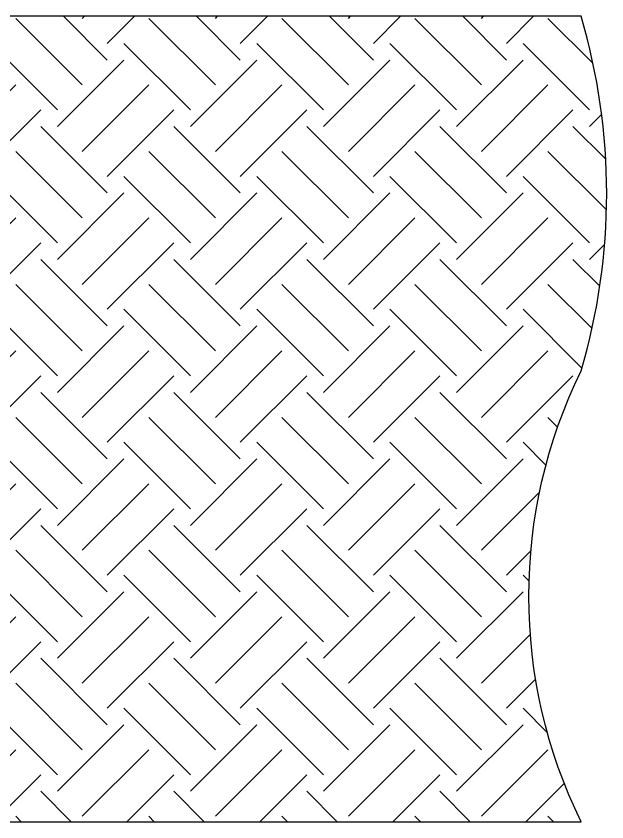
# Model space of a CAD drawing. Extents: x 833816 to 4746262, y -3629782 to -1973088.
# Drawn here: x 2453100 to 2453806, y -2643625 to -2642660 of the extents above; entities that cross this region are included whole.
import ezdxf

# ---------------------------------------------------------------- set-up
doc = ezdxf.new("R2010")
doc.units = 0
doc.header["$LTSCALE"] = 1000
doc.header["$MEASUREMENT"] = 0

msp = doc.modelspace()

# ---------------------------------------------------------------- hatches: boundary and pattern name
h = msp.add_hatch()
h.set_pattern_fill('土壤', color=256, scale=30, angle=45)
h.set_pattern_definition([(45, (1132209.494843075, -4571291.604047868), (0, 159.0990257669732), [112.5, -112.5]), (45, (1132179.663775743, -4571261.772980537), (0, 159.0990257669732), [112.5, -112.5]), (45, (1132149.832708411, -4571231.941913206), (0, 159.0990257669732), [112.5, -112.5]), (135, (1132149.832708411, -4571212.054534985), (-159.0990257669732, 2.842170943040401e-14), [112.5, -112.5]), (135, (1132179.663775743, -4571182.223467654), (-159.0990257669732, 2.842170943040401e-14), [112.5, -112.5]), (135, (1132209.494843075, -4571152.392400322), (-159.0990257669732, 2.842170943040401e-14), [112.5, -112.5])])
edge = h.paths.add_edge_path()
edge.add_line((2452626.01092063, -2642660.72849133), (2452089.455087717, -2642660.72849133))
edge.add_arc((2451292.175536294, -2642878.703581857), 826.5396682597924, -15.290912396383078, 15.290912396414285, ccw=False)
edge.add_arc((2452725.535582315, -2643360.558760724), 688.6443905463057, 157.4687210052457, 202.5312789947901)
edge.add_line((2452089.455087717, -2643624.438849065), (2453775.437557506, -2643624.438849065))
edge.add_arc((2454326.713162167, -2643354.719581399), 613.7208450471833, 153.9291642894549, 206.0708357105452, ccw=False)
edge.add_arc((2453054.885713954, -2642872.864402531), 751.1302177834406, 343.5951725134494, 376.4048274865506)
edge.add_line((2453775.437557506, -2642660.72849133), (2452951.010769723, -2642660.72849133))
edge.add_line((2452951.010769723, -2642660.72849133), (2452951.0102999, -2643520.047298929))
edge.add_line((2452951.0102999, -2643520.047298929), (2452626.0102999, -2643520.047298929))
edge.add_line((2452626.0102999, -2643520.047298929), (2452626.01092063, -2642660.72849133))

# ---------------------------------------------------------------- linework, layer by layer
msp.add_lwpolyline([(2452626.01092063, -2642660.72849133), (2452089.455087717, -2642660.72849133, -0.1342360577363548), (2452089.455087717, -2643096.678672383, 0.1991961435164959), (2452089.455087717, -2643624.438849065), (2453775.437557506, -2643624.438849065, -0.2315193902383781), (2453775.437557506, -2643085.000313733, 0.1441452041679851), (2453775.437557506, -2642660.72849133), (2452951.010769723, -2642660.72849133), (2452951.0102999, -2643520.047298929), (2452626.0102999, -2643520.047298929), (2452626.01092063, -2642660.72849133)], format="xyb")

doc.saveas('drawing.dxf')
